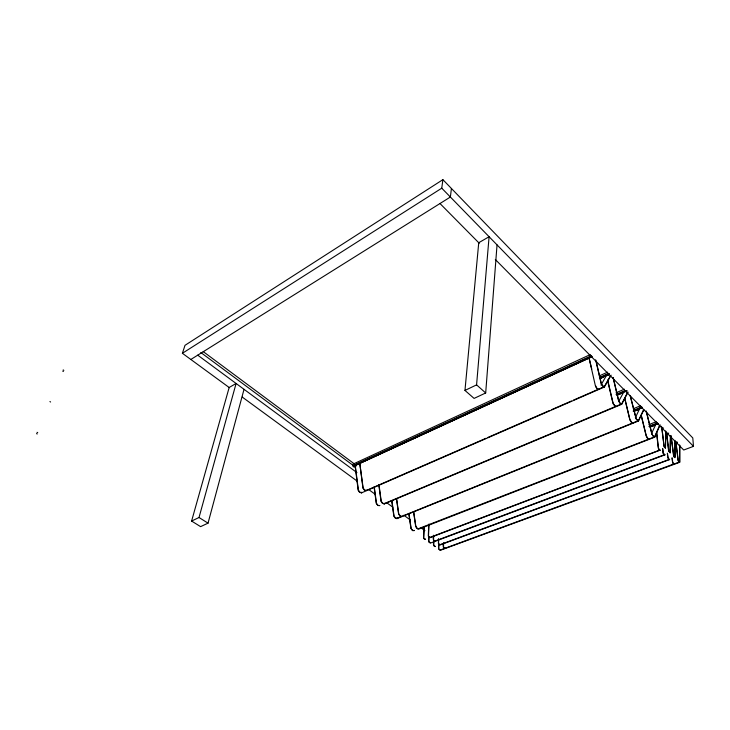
<?xml version="1.0" encoding="UTF-8"?>
<svg xmlns="http://www.w3.org/2000/svg" width="730" height="730" viewBox="0 0 730 730"><rect width="100%" height="100%" fill="white"/><g stroke="black" fill="none" stroke-linecap="round" stroke-linejoin="round"><path stroke-width="1.09" d="M670.377 435.682L670.058 452.673L668.799 451.003L666.609 432.342M670.56 435.892L670.186 452.965L668.616 450.866L666.417 432.169M665.87 432.269L665.413 448.229L664.026 446.249L661.882 427.561M665.687 430.937L665.495 447.873L664.492 447.234M443.384 543.64C442.809 544.68 443.046 549.288 445.245 548.339M443.612 542.655L443.539 547.217L445.054 548.157M438.474 538.932L438.401 543.576L440.053 544.963L669.684 459.489M438.675 539.032L438.538 543.403L439.615 544.726M438.63 545.41L438.593 548.942L440.236 550.32L679.712 462.291L679.803 445.245M438.867 544.416L438.73 548.768L440.099 550.082L674.182 463.869M433.501 535.282C433.127 536.422 432.607 541.979 435.326 541.112M433.702 535.391L433.547 539.762L434.633 541.094M433.693 541.806C433.082 542.864 433.328 547.464 435.545 546.514M433.93 540.82L433.775 545.182L435.272 546.432M428.729 525.016L428.309 535.993L429.879 537.709L660.194 450.118M428.975 524.03L428.51 536.094L429.769 537.462L659.856 450.045M428.702 538.183L428.647 541.733L430.308 543.129L664.966 454.827M428.948 537.198L428.829 541.76L430.371 542.718M423.993 526.859L423.537 537.818L424.468 539.26L425.544 539.269M424.203 526.978L423.747 537.919L424.486 539.068L425.353 539.078M485.687 392.968L476.58 384.874L489.091 236.73L478.743 242.725L464.964 390.431L474.089 398.407L485.687 392.968L497.039 244.888M451.432 188.477L450.373 197.027L190.849 359.479M229.403 387.676L182.391 353.293L441.76 188.185L442.891 179.653L692.788 437.945L693.5 446.358L683.718 450.018L495.305 259.478M191.598 521.056L199.016 517.506L236.1 383.469L229.165 387.493L191.598 521.056L200.595 526.64L208.032 523.154L244.03 389.327M182.391 353.293L185.009 345.317L442.891 179.653M660.139 424.805L654.728 437.16L418.71 529.113L416.839 528.383L415.717 526.595L413.49 511.511M659.537 425.553L654.573 436.878L417.962 528.867M651.452 433.711L655.54 424.979L651.297 426.667M643.678 409.521L638.504 420.589L633.649 422.597M643.869 409.776L638.476 421L396.91 518.638L394.994 517.88L393.844 516.073L391.672 500.488M674.365 464.107L672.741 462.884M635.356 417.706L639.571 408.882M649.472 438.958C647.966 440.108 646.479 436.887 646.096 435.618L641.132 415.297M664.774 454.589L434.797 541.122M627.8 391.983L621.714 403.891L616.832 405.971M627.992 392.256L621.686 404.301L384.19 503.955L382.21 503.152L381.033 501.309L378.897 485.541M618.739 401.162L623.466 392.658L617.087 395.204M611.12 375.165L604.33 387.037L361.414 492.923L359.37 492.084L358.174 490.222L355.072 465.558L591.939 356.751L355.072 465.558M610.389 375.85L604.367 386.626L598.5 389.2L597.569 388.834M601.018 385.038L606.447 375.43L608.491 374.818M616.412 406.309L615.052 406.291L613.2 403.845M599.047 389.154C597.304 390.176 595.771 386.909 595.315 385.467L589.046 357.965L591.765 369.106M414.202 530.381L412.842 530.591L411.145 528.511L408.964 513.519M414.385 530.591L412.459 530.573L410.944 528.474L408.754 513.427M402.148 516.329L400.168 516.283L398.616 514.13L396.408 498.499M397.193 518.044L395.788 518.245L394.045 516.119L391.882 500.579M397.375 518.254L396.91 518.638M384.482 503.362L383.022 503.536L381.243 501.355L378.97 484.547M384.673 503.581L384.19 503.955M379.901 505.58L377.839 505.507L376.26 503.326L374.161 487.603M366.496 490.241L364.991 490.396L363.166 488.178L359.79 463.386L362.947 488.124L364.571 490.35L366.697 490.469M361.724 492.33L360.209 492.476L358.393 490.268L355.291 465.667M361.925 492.549L361.414 492.923M674.967 463.705L679.694 461.844L679.621 445.035M633.083 423.135L631.523 422.579L629.88 419.978L624.561 397.85M574.975 423.546L616.083 406.254M379.518 505.58L377.875 505.306L376.47 503.371L374.234 486.609M464.964 390.431L476.58 384.874M352.818 464.225L590.369 354.543M352.553 465.795L591.409 355.775M352.882 466.041L591.738 356.103M353.858 465.923L591.738 356.486M353.712 467.054L356.176 465.995M599.357 375.859L607.67 372.154M599.385 377.547L608.747 373.395M599.695 377.866L609.057 373.714M599.704 378.259L609.066 374.107M600.206 378.249L609.221 374.207M600.306 378.322L605.498 376.023M600.407 378.459L603.518 377.082M606.639 375.704L608.491 374.882M366.04 490.587L485.924 438.301M488.005 437.389L549.508 410.561M551.597 409.658L571.398 401.016M573.488 400.104L597.459 389.647M616.047 392.786L624.405 389.2M616.093 394.483L625.51 390.45M617.443 394.337L625.811 390.76M617.452 394.72L626.878 390.705M616.996 395.131L626.951 390.824M384.044 503.709L572.877 424.422M633.257 408.745L640.611 405.707M633.321 410.433L641.743 406.966M633.622 410.725L642.035 407.258M633.631 411.118L642.053 407.65M633.248 411.483L642.309 407.687M635.447 410.68L639.663 408.946M635.547 410.808L638.704 409.512M396.773 518.391L632.718 422.971M648.906 424.641L656.307 421.685M648.997 426.32L657.465 422.953M649.28 426.612L657.748 423.245M650.366 426.576L657.776 423.628M650.056 426.831L658.086 423.646M651.206 426.539L655.449 424.851M661.435 428.829L663.552 427.999M667.667 433.374L665.86 434.076L668.671 433.118M675.296 442.918L677.413 442.106M675.186 443.493L676.993 442.809M675.277 443.594L677.084 442.909M439.916 544.726L669.364 459.416M401.546 516.466L400.916 516.448M674.045 464.043L672.613 462.583L671.992 457.902M679.712 462.291L678.033 460.238L675.743 441.604M679.566 462.008L678.836 461.552M669.51 459.699L667.913 457.947L667.311 453.257M664.638 454.753L663.077 452.956L662.575 448.567M664.784 455.036L663.178 453.266M654.728 437.16L653.049 436.093L651.826 433.948L646.114 410.908M654.573 436.878L653.085 435.929L651.99 434.022L646.561 412.112M660.011 450.328L658.287 448.229L656.58 432.844M638.476 421L636.441 419.266M638.321 420.708L636.77 419.713M615.892 406.364L615.335 406.245M621.522 404L619.925 402.951L618.784 400.971L613.218 377.547M621.686 404.301L619.88 403.124L618.602 400.889L613.017 377.41M604.33 387.037L602.451 385.796L601.146 383.515L595.644 359.808M604.166 386.727L602.496 385.623L601.337 383.606L596.1 361.067M36.5 433.584L37.203 434.012M417.615 528.73L415.817 526.23L413.691 511.602M37.038 432.306L37.732 432.735M400.56 516.311L398.726 513.756L396.618 498.59M199.016 517.506L208.032 523.154M632.18 422.871L629.908 419.577L624.752 397.987M49.923 401.564L50.598 402.002M62.707 371.086L63.355 371.515M63.191 369.927L63.838 370.365M242.26 397.074L356.997 480.988M368.933 489.711L375.357 494.411M386.371 502.468L392.804 507.167M403.818 515.225L410.242 519.924M421.256 527.982L424.924 530.664M197.739 355.172L356.943 472.629M200.823 352.517L355.474 467.145M203.214 351.595L354.205 463.787M668.954 459.279L668.005 457.774L667.494 453.394M648.176 438.766L646.278 435.737L641.323 415.425M659.445 449.899L658.788 449.105M614.998 406.026L612.808 402.741L607.716 380.941M439.98 203.524L479.272 243.263M441.76 188.185L693.5 446.358M597.204 388.506L596.474 387.639M674.155 456.898L675.022 457.199L675.022 440.382M678.608 461.451L678.261 460.849M673.927 456.798L670.97 435.81M636.359 419.376L630.099 395.514M664.236 447.052L661.562 426.284M596.154 387.128L595.525 385.604M636.131 418.774L630.291 395.651M658.652 448.85L658.478 448.366M678.289 460.603L675.925 441.769M672.768 462.637L672.175 458.038M613.145 403.352L607.661 379.992M671.153 435.983L673.534 455.712L674.903 457.655L675.204 441.714M662.767 448.713L663.26 453.093M656.644 431.904L658.351 447.271"/></g></svg>
